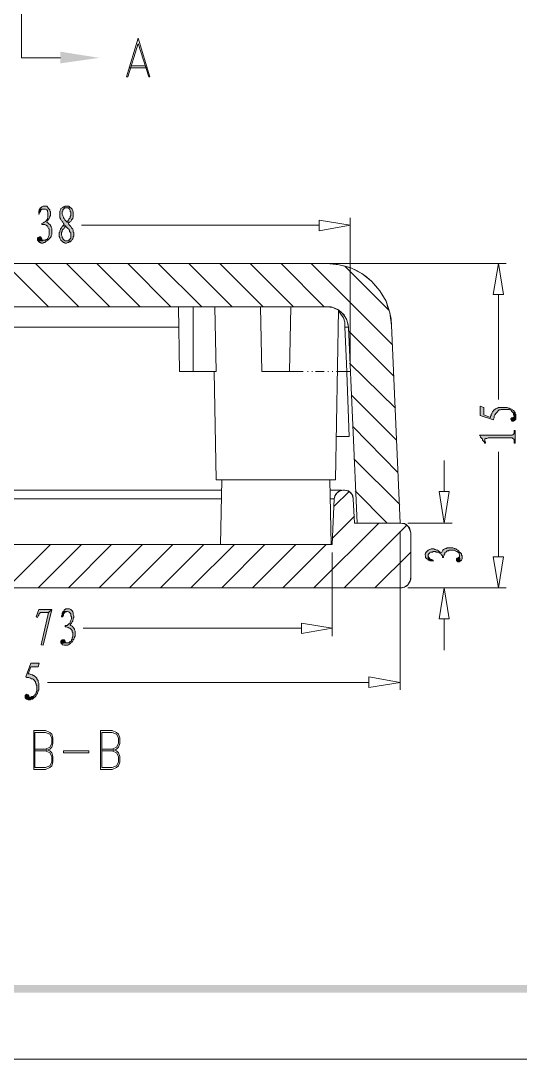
# Model space of a CAD drawing. Header units: millimetres. Extents: x 0 to 282, y 0 to 196.
# Drawn here: x 94.8 to 129, y 0 to 71.2 of the extents above; entities that cross this region are included whole.
import ezdxf

# ---------------------------------------------------------------- set-up
doc = ezdxf.new("R2010")
doc.units = ezdxf.units.MM

msp = doc.modelspace()

# ---------------------------------------------------------------- hatches: boundary and pattern name
h = msp.add_hatch(color=2)
h.dxf.hatch_style = 2
h.paths.add_polyline_path([(97.535894, 69.045561), (100.202894, 68.622228), (97.535894, 68.241227)])
h = msp.add_hatch(color=42)
h.dxf.hatch_style = 2
h.paths.add_polyline_path([(96.477561, 58.462227), (96.392894, 58.462227), (96.350561, 58.462227), (96.265894, 58.419894), (96.223561, 58.377561), (96.181227, 58.335227), (96.138894, 58.292894), (96.138894, 58.250561), (96.435227, 58.250561), (96.477561, 58.250561), (96.519894, 58.250561), (96.604561, 58.208228), (96.646894, 58.165894), (96.646894, 58.123561), (96.646894, 58.081227), (96.689227, 57.996561), (96.689227, 57.911894), (96.689227, 57.827227), (96.689227, 57.784894), (96.689227, 57.700227), (96.646894, 57.615561), (96.646894, 57.573228), (96.604561, 57.530894), (96.562227, 57.446227), (96.519894, 57.403894), (96.435227, 57.361561), (96.392894, 57.319227), (96.350561, 57.319227), (96.265894, 57.276894), (96.265894, 57.192227), (96.350561, 57.192227), (96.435227, 57.192227), (96.477561, 57.192227), (96.562227, 57.149894), (96.604561, 57.107561), (96.646894, 57.107561), (96.689227, 57.065228), (96.689227, 57.022894), (96.731561, 56.938227), (96.773894, 56.895894), (96.773894, 56.811228), (96.773894, 56.768894), (96.773894, 56.684227), (96.773894, 56.599561), (96.773894, 56.514894), (96.773894, 56.472561), (96.731561, 56.387894), (96.731561, 56.345561), (96.689227, 56.260894), (96.646894, 56.218561), (96.604561, 56.176227), (96.562227, 56.176227), (96.519894, 56.133894), (96.477561, 56.133894), (96.392894, 56.133894), (96.308227, 56.091561), (96.011894, 56.091561), (96.054227, 56.006894), (96.096561, 56.006894), (96.138894, 55.964561), (96.181227, 55.964561), (96.223561, 55.922228), (96.308227, 55.922228), (96.350561, 55.922228), (96.392894, 55.964561), (96.477561, 55.964561), (96.519894, 56.006894), (96.562227, 56.049227), (96.604561, 56.091561), (96.689227, 56.133894), (96.731561, 56.176227), (96.773894, 56.218561), (96.816227, 56.260894), (96.858561, 56.303227), (96.900894, 56.387894), (96.900894, 56.430228), (96.943227, 56.514894), (96.943227, 56.557227), (96.943227, 56.641894), (96.943227, 56.684227), (96.943227, 56.811228), (96.943227, 56.853561), (96.943227, 56.938227), (96.900894, 57.022894), (96.900894, 57.065228), (96.858561, 57.107561), (96.858561, 57.149894), (96.816227, 57.192227), (96.773894, 57.234561), (96.731561, 57.276894), (96.689227, 57.319227), (96.604561, 57.361561), (96.646894, 57.446227), (96.689227, 57.488561), (96.731561, 57.573228), (96.773894, 57.615561), (96.816227, 57.700227), (96.816227, 57.742561), (96.858561, 57.827227), (96.858561, 57.869561), (96.858561, 57.911894), (96.858561, 57.996561), (96.858561, 58.081227), (96.816227, 58.123561), (96.816227, 58.208228), (96.773894, 58.250561), (96.731561, 58.292894), (96.689227, 58.377561), (96.646894, 58.419894), (96.604561, 58.462227), (96.562227, 58.462227), (96.519894, 58.462227)])
h = msp.add_hatch(color=42)
h.dxf.hatch_style = 2
h.paths.add_polyline_path([(97.959227, 58.462227), (97.916894, 58.462227), (97.832228, 58.462227), (97.832228, 58.419894), (97.747561, 58.419894), (97.705227, 58.377561), (97.662894, 58.335227), (97.578227, 58.292894), (97.578227, 58.250561), (97.535894, 58.208228), (97.493561, 58.123561), (97.493561, 58.081227), (97.493561, 57.996561), (97.493561, 57.911894), (97.493561, 57.869561), (97.493561, 57.784894), (97.493561, 57.700227), (97.493561, 57.657894), (97.535894, 57.615561), (97.535894, 57.573228), (97.578227, 57.530894), (97.620561, 57.488561), (97.662894, 57.403894), (97.705227, 57.361561), (97.747561, 57.276894), (97.789894, 57.192227), (97.747561, 57.149894), (97.705227, 57.107561), (97.916894, 57.107561), (97.916894, 57.065228), (98.001561, 56.980561), (98.043894, 56.938227), (98.086227, 56.895894), (98.128561, 56.853561), (98.170894, 56.811228), (98.170894, 56.726561), (98.213227, 56.684227), (98.255561, 56.641894), (98.255561, 56.557227), (98.255561, 56.514894), (98.255561, 56.430228), (98.255561, 56.345561), (98.255561, 56.260894), (98.213227, 56.218561), (98.170894, 56.176227), (98.128561, 56.133894), (98.086227, 56.091561), (98.001561, 56.091561), (97.959227, 56.091561), (98.255561, 56.049227), (98.297894, 56.091561), (98.340227, 56.176227), (98.382561, 56.218561), (98.424894, 56.260894), (98.424894, 56.345561), (98.467227, 56.430228), (98.467227, 56.472561), (98.467227, 56.557227), (98.467227, 56.641894), (98.424894, 56.684227), (98.424894, 56.768894), (98.424894, 56.811228), (98.382561, 56.853561), (98.382561, 56.895894), (98.340227, 56.938227), (98.297894, 56.980561), (98.255561, 57.065228), (98.213227, 57.107561), (98.128561, 57.192227), (98.086227, 57.276894), (98.128561, 57.319227), (98.170894, 57.361561), (98.001561, 57.361561), (97.916894, 57.446227), (97.874561, 57.488561), (97.832228, 57.530894), (97.789894, 57.615561), (97.747561, 57.657894), (97.747561, 57.700227), (97.705227, 57.784894), (97.705227, 57.827227), (97.662894, 57.911894), (97.662894, 57.996561), (97.662894, 58.081227), (97.705227, 58.123561), (97.705227, 58.208228), (97.747561, 58.250561), (97.789894, 58.292894), (97.832228, 58.335227), (97.916894, 58.335227), (97.959227, 58.335227), (98.213227, 58.377561), (98.170894, 58.419894), (98.128561, 58.462227), (98.043894, 58.462227)])
h = msp.add_hatch(color=42)
h.dxf.hatch_style = 2
h.paths.add_polyline_path([(98.213227, 58.377561), (97.959227, 58.335227), (98.001561, 58.335227), (98.086227, 58.335227), (98.128561, 58.292894), (98.170894, 58.250561), (98.213227, 58.165894), (98.213227, 58.081227), (98.255561, 58.038894), (98.255561, 57.954228), (98.255561, 57.911894), (98.255561, 57.827227), (98.213227, 57.742561), (98.213227, 57.700227), (98.213227, 57.657894), (98.170894, 57.615561), (98.128561, 57.573228), (98.086227, 57.488561), (98.043894, 57.446227), (98.001561, 57.361561), (98.170894, 57.361561), (98.255561, 57.403894), (98.297894, 57.488561), (98.297894, 57.530894), (98.340227, 57.573228), (98.382561, 57.615561), (98.382561, 57.657894), (98.424894, 57.700227), (98.424894, 57.784894), (98.424894, 57.869561), (98.424894, 57.954228), (98.424894, 58.038894), (98.382561, 58.123561), (98.382561, 58.165894), (98.340227, 58.250561), (98.297894, 58.292894), (98.255561, 58.335227)])
h = msp.add_hatch(color=42)
h.dxf.hatch_style = 2
h.paths.add_polyline_path([(96.138894, 58.250561), (96.096561, 58.208228), (96.054227, 58.123561), (96.054227, 58.081227), (96.054227, 57.996561), (96.054227, 57.911894), (96.096561, 57.911894), (96.096561, 57.954228), (96.138894, 58.038894), (96.181227, 58.081227), (96.181227, 58.165894), (96.223561, 58.208228), (96.308227, 58.250561), (96.350561, 58.250561), (96.435227, 58.250561)])
h = msp.add_hatch(color=42)
h.dxf.hatch_style = 2
h.paths.add_polyline_path([(97.705227, 57.107561), (97.662894, 57.065228), (97.620561, 56.980561), (97.578227, 56.938227), (97.535894, 56.895894), (97.535894, 56.853561), (97.493561, 56.768894), (97.493561, 56.684227), (97.451227, 56.641894), (97.451227, 56.557227), (97.451227, 56.472561), (97.451227, 56.430228), (97.451227, 56.387894), (97.493561, 56.303227), (97.493561, 56.260894), (97.535894, 56.176227), (97.578227, 56.133894), (97.620561, 56.091561), (97.662894, 56.049227), (97.705227, 56.006894), (97.747561, 55.964561), (97.789894, 55.964561), (97.874561, 55.922228), (97.916894, 55.922228), (97.959227, 55.922228), (98.043894, 55.964561), (98.086227, 55.964561), (98.170894, 56.006894), (98.213227, 56.006894), (98.255561, 56.049227), (97.959227, 56.091561), (97.916894, 56.091561), (97.874561, 56.091561), (97.789894, 56.133894), (97.747561, 56.176227), (97.705227, 56.218561), (97.705227, 56.260894), (97.662894, 56.303227), (97.662894, 56.387894), (97.620561, 56.472561), (97.620561, 56.514894), (97.620561, 56.557227), (97.620561, 56.641894), (97.662894, 56.726561), (97.662894, 56.768894), (97.662894, 56.811228), (97.705227, 56.853561), (97.747561, 56.895894), (97.789894, 56.938227), (97.832228, 57.022894), (97.916894, 57.107561)])
h = msp.add_hatch(color=42)
h.dxf.hatch_style = 2
h.paths.add_polyline_path([(96.096561, 56.345561), (96.054227, 56.303227), (96.011894, 56.303227), (95.969561, 56.260894), (95.969561, 56.176227), (95.969561, 56.133894), (96.011894, 56.091561), (96.308227, 56.091561), (96.308227, 56.133894), (96.265894, 56.218561), (96.223561, 56.260894), (96.223561, 56.303227), (96.181227, 56.345561)])
h = msp.add_hatch(color=42)
h.dxf.hatch_style = 2
h.paths.add_polyline_path([(126.280228, 44.746227), (126.280228, 44.111228), (127.211561, 43.814894), (127.211561, 43.857227), (127.253894, 43.941894), (127.253894, 44.026561), (127.253894, 44.068894), (127.296227, 44.153561), (127.338561, 44.195894), (127.338561, 44.238227), (127.380894, 44.280561), (127.423228, 44.322894), (127.465561, 44.365228), (127.507894, 44.407561), (127.550227, 44.449894), (127.592561, 44.492227), (127.677227, 44.492227), (127.719561, 44.534561), (127.804228, 44.534561), (127.888894, 44.534561), (127.973561, 44.534561), (128.015894, 44.534561), (128.100561, 44.534561), (128.185227, 44.534561), (128.269894, 44.534561), (128.312227, 44.492227), (128.354561, 44.492227), (128.439227, 44.449894), (128.439227, 44.407561), (128.481561, 44.365228), (128.523894, 44.322894), (128.566228, 44.280561), (128.566228, 44.238227), (128.566228, 44.153561), (128.608561, 44.111228), (128.608561, 44.026561), (128.608561, 44.407561), (128.566228, 44.449894), (128.481561, 44.492227), (128.481561, 44.534561), (128.396894, 44.576894), (128.354561, 44.576894), (128.269894, 44.619227), (128.227561, 44.619227), (128.142894, 44.661561), (128.058227, 44.661561), (128.015894, 44.661561), (127.931227, 44.661561), (127.846561, 44.661561), (127.761894, 44.661561), (127.677227, 44.661561), (127.592561, 44.661561), (127.550227, 44.661561), (127.465561, 44.619227), (127.423228, 44.619227), (127.338561, 44.576894), (127.296227, 44.534561), (127.253894, 44.492227), (127.211561, 44.449894), (127.169227, 44.407561), (127.126894, 44.365228), (127.084561, 44.280561), (127.084561, 44.238227), (127.042227, 44.195894), (127.042227, 44.111228), (126.999894, 44.068894), (126.999894, 43.984228), (126.534227, 44.153561), (126.534227, 44.661561)])
h = msp.add_hatch(color=42)
h.dxf.hatch_style = 2
h.paths.add_polyline_path([(128.396894, 43.857227), (128.439227, 43.814894), (128.439227, 43.772561), (128.481561, 43.730227), (128.566228, 43.730227), (128.650894, 43.772561), (128.693227, 43.814894), (128.735561, 43.857227), (128.735561, 43.899561), (128.735561, 43.941894), (128.735561, 44.026561), (128.735561, 44.111228), (128.735561, 44.153561), (128.735561, 44.195894), (128.693227, 44.238227), (128.693227, 44.322894), (128.650894, 44.365228), (128.608561, 44.407561), (128.608561, 44.026561), (128.523894, 43.984228), (128.439227, 43.941894), (128.439227, 43.899561), (128.396894, 43.899561)])
h = msp.add_hatch(color=42)
h.dxf.hatch_style = 2
h.paths.add_polyline_path([(126.237894, 42.756561), (126.280228, 42.714227), (126.322561, 42.629561), (126.364894, 42.587227), (126.407228, 42.544894), (126.449561, 42.502561), (126.449561, 42.417894), (126.491894, 42.375561), (126.534227, 42.333228), (126.576561, 42.248561), (126.576561, 42.206227), (126.618894, 42.460227), (126.618894, 42.502561), (126.661228, 42.544894), (126.745894, 42.544894), (126.830561, 42.587227), (128.481561, 42.587227), (128.523894, 42.544894), (128.566228, 42.502561), (128.608561, 42.460227), (128.608561, 42.375561), (128.608561, 42.333228), (128.608561, 42.206227), (128.693227, 42.206227), (128.693227, 43.095227), (128.608561, 43.095227), (128.608561, 43.010561), (128.608561, 42.925894), (128.608561, 42.883561), (128.566228, 42.841228), (128.523894, 42.798894), (128.481561, 42.756561), (128.439227, 42.756561)])
h = msp.add_hatch(color=42)
h.dxf.hatch_style = 2
h.paths.add_polyline_path([(126.576561, 42.206227), (126.661228, 42.206227), (126.661228, 42.290894), (126.618894, 42.333228), (126.618894, 42.417894), (126.618894, 42.460227)])
h = msp.add_hatch(color=42)
h.dxf.hatch_style = 2
h.paths.add_polyline_path([(122.512561, 34.543894), (122.554894, 34.501561), (122.554894, 34.416894), (122.554894, 34.374561), (122.597228, 34.332227), (122.639561, 34.289894), (122.724227, 34.247561), (122.724227, 34.205227), (122.724227, 34.501561), (122.724227, 34.586228), (122.766561, 34.628561), (122.808894, 34.670894), (122.851227, 34.713228), (122.893561, 34.755561), (122.935894, 34.755561), (123.020561, 34.755561), (123.062894, 34.797894), (123.147561, 34.797894), (123.232227, 34.797894), (123.274561, 34.755561), (123.359227, 34.755561), (123.443894, 34.755561), (123.486227, 34.713228), (123.528561, 34.670894), (123.570894, 34.670894), (123.613227, 34.586228), (123.655561, 34.543894), (123.697894, 34.501561), (123.697894, 34.416894), (123.697894, 34.374561), (123.782561, 34.374561), (123.782561, 34.459227), (123.824894, 34.543894), (123.824894, 34.586228), (123.867227, 34.628561), (123.867227, 34.713228), (123.909561, 34.755561), (123.951894, 34.755561), (123.994227, 34.797894), (124.036561, 34.840228), (124.121227, 34.840228), (124.163561, 34.882561), (124.248227, 34.882561), (124.332894, 34.882561), (124.375227, 34.882561), (124.459894, 34.882561), (124.544561, 34.882561), (124.586894, 34.840228), (124.671561, 34.797894), (124.713894, 34.797894), (124.756227, 34.755561), (124.798561, 34.713228), (124.840894, 34.670894), (124.840894, 34.628561), (124.883227, 34.543894), (124.883227, 34.501561), (124.883227, 34.416894), (124.925561, 34.120561), (124.967894, 34.162894), (125.010227, 34.205227), (125.052561, 34.289894), (125.052561, 34.332227), (125.052561, 34.416894), (125.052561, 34.459227), (125.052561, 34.501561), (125.010227, 34.543894), (125.010227, 34.628561), (124.967894, 34.670894), (124.925561, 34.713228), (124.883227, 34.755561), (124.798561, 34.840228), (124.756227, 34.882561), (124.671561, 34.924894), (124.629227, 34.967227), (124.544561, 35.009561), (124.502227, 35.009561), (124.417561, 35.051894), (124.375227, 35.051894), (124.290561, 35.051894), (124.205894, 35.051894), (124.121227, 35.051894), (124.036561, 35.051894), (123.994227, 35.009561), (123.909561, 35.009561), (123.867227, 34.967227), (123.782561, 34.924894), (123.740228, 34.882561), (123.697894, 34.840228), (123.655561, 34.755561), (123.613227, 34.713228), (123.570894, 34.755561), (123.486227, 34.797894), (123.443894, 34.840228), (123.359227, 34.882561), (123.316894, 34.882561), (123.232227, 34.924894), (123.189894, 34.924894), (123.105227, 34.967227), (123.062894, 34.967227), (123.020561, 34.967227), (122.935894, 34.967227), (122.851227, 34.924894), (122.808894, 34.924894), (122.724227, 34.882561), (122.681894, 34.840228), (122.639561, 34.797894), (122.597228, 34.755561), (122.554894, 34.670894), (122.512561, 34.628561)])
h = msp.add_hatch(color=42)
h.dxf.hatch_style = 2
h.paths.add_polyline_path([(122.724227, 34.205227), (122.808894, 34.205227), (122.851227, 34.162894), (122.935894, 34.162894), (122.978227, 34.162894), (123.062894, 34.120561), (123.062894, 34.205227), (122.978227, 34.247561), (122.893561, 34.247561), (122.851227, 34.289894), (122.808894, 34.332227), (122.766561, 34.374561), (122.724227, 34.459227), (122.724227, 34.501561)])
h = msp.add_hatch(color=42)
h.dxf.hatch_style = 2
h.paths.add_polyline_path([(124.671561, 34.205227), (124.671561, 34.162894), (124.713894, 34.120561), (124.756227, 34.078227), (124.840894, 34.078227), (124.925561, 34.120561), (124.883227, 34.416894), (124.798561, 34.374561), (124.713894, 34.332227), (124.671561, 34.289894)])
h = msp.add_hatch(color=42)
h.dxf.hatch_style = 2
h.paths.add_polyline_path([(96.943227, 30.818561), (96.054227, 30.818561), (95.884894, 30.310561), (95.969561, 30.268227), (96.011894, 30.395228), (96.054227, 30.437561), (96.054227, 30.522228), (96.096561, 30.522228), (96.138894, 30.564561), (96.181227, 30.606894), (96.265894, 30.606894), (96.731561, 30.606894)])
h = msp.add_hatch(color=42)
h.dxf.hatch_style = 2
h.paths.add_polyline_path([(96.943227, 30.818561), (96.731561, 30.606894), (96.223561, 28.405561), (96.350561, 28.363228)])
h = msp.add_hatch(color=42)
h.dxf.hatch_style = 2
h.paths.add_polyline_path([(98.043894, 30.860894), (98.001561, 30.860894), (97.916894, 30.860894), (97.874561, 30.818561), (97.832228, 30.818561), (97.789894, 30.776227), (97.747561, 30.691561), (97.705227, 30.691561), (98.001561, 30.691561), (98.086227, 30.649227), (98.128561, 30.649227), (98.170894, 30.606894), (98.213227, 30.564561), (98.255561, 30.522228), (98.255561, 30.479894), (98.255561, 30.395228), (98.297894, 30.310561), (98.297894, 30.225894), (98.297894, 30.183561), (98.255561, 30.098894), (98.255561, 30.056561), (98.213227, 29.971894), (98.213227, 29.929561), (98.170894, 29.844894), (98.128561, 29.844894), (98.086227, 29.802561), (98.043894, 29.760227), (98.001561, 29.717894), (97.916894, 29.717894), (97.874561, 29.717894), (97.874561, 29.633227), (97.959227, 29.633227), (98.043894, 29.590894), (98.086227, 29.590894), (98.128561, 29.548561), (98.213227, 29.548561), (98.255561, 29.506227), (98.255561, 29.463894), (98.297894, 29.421561), (98.340227, 29.379228), (98.340227, 29.294561), (98.382561, 29.252228), (98.382561, 29.167561), (98.382561, 29.082894), (98.382561, 28.998227), (98.382561, 28.955894), (98.340227, 28.871227), (98.340227, 28.786561), (98.297894, 28.744227), (98.297894, 28.659561), (98.255561, 28.659561), (98.213227, 28.617227), (98.170894, 28.574894), (98.128561, 28.532561), (98.043894, 28.532561), (98.001561, 28.532561), (97.916894, 28.532561), (97.620561, 28.490228), (97.662894, 28.447894), (97.662894, 28.405561), (97.705227, 28.405561), (97.789894, 28.363228), (97.832228, 28.363228), (97.916894, 28.363228), (97.959227, 28.363228), (98.001561, 28.363228), (98.043894, 28.363228), (98.086227, 28.405561), (98.170894, 28.447894), (98.213227, 28.490228), (98.255561, 28.532561), (98.340227, 28.574894), (98.340227, 28.617227), (98.382561, 28.659561), (98.424894, 28.744227), (98.467227, 28.786561), (98.509561, 28.871227), (98.509561, 28.913561), (98.551894, 28.998227), (98.551894, 29.040561), (98.551894, 29.125227), (98.551894, 29.209894), (98.551894, 29.294561), (98.551894, 29.336894), (98.509561, 29.421561), (98.509561, 29.463894), (98.467227, 29.548561), (98.424894, 29.590894), (98.382561, 29.633227), (98.340227, 29.675561), (98.255561, 29.717894), (98.213227, 29.760227), (98.255561, 29.844894), (98.297894, 29.887227), (98.340227, 29.971894), (98.382561, 30.014228), (98.382561, 30.098894), (98.424894, 30.141227), (98.424894, 30.225894), (98.467227, 30.268227), (98.467227, 30.352894), (98.467227, 30.395228), (98.424894, 30.479894), (98.424894, 30.564561), (98.424894, 30.606894), (98.382561, 30.649227), (98.340227, 30.733894), (98.297894, 30.776227), (98.255561, 30.818561), (98.170894, 30.860894), (98.128561, 30.860894)])
h = msp.add_hatch(color=42)
h.dxf.hatch_style = 2
h.paths.add_polyline_path([(97.705227, 30.691561), (97.705227, 30.606894), (97.662894, 30.564561), (97.662894, 30.479894), (97.620561, 30.395228), (97.620561, 30.310561), (97.705227, 30.310561), (97.705227, 30.352894), (97.747561, 30.437561), (97.747561, 30.522228), (97.789894, 30.564561), (97.832228, 30.606894), (97.874561, 30.649227), (97.959227, 30.649227), (98.001561, 30.691561)])
h = msp.add_hatch(color=42)
h.dxf.hatch_style = 2
h.paths.add_polyline_path([(97.705227, 28.744227), (97.662894, 28.744227), (97.620561, 28.701894), (97.578227, 28.659561), (97.578227, 28.574894), (97.578227, 28.532561), (97.620561, 28.490228), (97.916894, 28.532561), (97.874561, 28.617227), (97.832228, 28.701894), (97.789894, 28.744227), (97.747561, 28.744227)])
h = msp.add_hatch(color=42)
h.dxf.hatch_style = 2
h.paths.add_polyline_path([(96.096561, 27.135561), (95.503894, 27.135561), (95.165228, 26.204228), (95.249894, 26.161894), (95.334561, 26.161894), (95.376894, 26.161894), (95.461561, 26.119561), (95.503894, 26.119561), (95.546227, 26.077227), (95.630894, 26.077227), (95.673227, 26.034894), (95.715561, 25.992561), (95.757894, 25.950228), (95.800227, 25.907894), (95.842561, 25.865561), (95.842561, 25.780894), (95.884894, 25.738561), (95.884894, 25.653894), (95.927227, 25.611561), (95.927227, 25.526894), (95.927227, 25.442227), (95.927227, 25.399894), (95.927227, 25.315228), (95.927227, 25.230561), (95.884894, 25.145894), (95.884894, 25.103561), (95.842561, 25.018894), (95.800227, 24.976561), (95.757894, 24.934227), (95.715561, 24.891894), (95.673227, 24.849667), (95.588561, 24.849667), (95.546227, 24.807333), (95.461561, 24.807333), (95.376894, 24.807333), (95.800227, 24.807333), (95.842561, 24.849667), (95.884894, 24.934227), (95.927227, 25.018894), (95.969561, 25.061228), (95.969561, 25.103561), (96.011894, 25.188228), (96.011894, 25.272894), (96.054227, 25.315228), (96.054227, 25.399894), (96.054227, 25.484561), (96.054227, 25.569227), (96.054227, 25.653894), (96.054227, 25.738561), (96.054227, 25.780894), (96.011894, 25.865561), (96.011894, 25.950228), (95.969561, 25.992561), (95.927227, 26.077227), (95.927227, 26.119561), (95.884894, 26.161894), (95.842561, 26.204228), (95.757894, 26.246561), (95.715561, 26.288894), (95.673227, 26.288894), (95.630894, 26.331227), (95.546227, 26.373561), (95.503894, 26.373561), (95.419227, 26.415894), (95.334561, 26.415894), (95.503894, 26.881561), (96.011894, 26.881561)])
h = msp.add_hatch(color=42)
h.dxf.hatch_style = 2
h.paths.add_polyline_path([(95.207561, 25.018894), (95.165228, 24.976561), (95.122894, 24.934227), (95.122894, 24.849667), (95.122894, 24.807333), (95.122894, 24.765), (95.165228, 24.722667), (95.207561, 24.680333), (95.249894, 24.680333), (95.334561, 24.638), (95.376894, 24.638), (95.461561, 24.638), (95.503894, 24.680333), (95.588561, 24.680333), (95.630894, 24.680333), (95.673227, 24.722667), (95.715561, 24.765), (95.800227, 24.807333), (95.376894, 24.807333), (95.376894, 24.891894), (95.334561, 24.976561), (95.292227, 24.976561)])
h = msp.add_hatch(color=0)
h.dxf.hatch_style = 2
h.paths.add_polyline_path([(277.071561, 4.572), (276.563561, 5.08), (4.826, 4.572)])
h = msp.add_hatch(color=0)
h.dxf.hatch_style = 2
h.paths.add_polyline_path([(276.563561, 5.08), (4.826, 4.572), (4.826, 5.08)])

# ---------------------------------------------------------------- linework, layer by layer
at = {"color": 0, "lineweight": 0}
msp.add_lwpolyline([(0, 0), (281.643667, 0), (281.643667, 195.707), (0, 195.707)], close=True, dxfattribs=at)
at = {"color": 2, "lineweight": 0}
for points in [[(94.868894, 72.347561), (94.868894, 68.622228)], [(94.868894, 68.622228), (97.535894, 68.622228)], [(113.241561, 47.116894), (114.172894, 47.116894)], [(114.469227, 47.116894), (114.511561, 47.116894)], [(114.765561, 47.116894), (114.807894, 47.116894)], [(115.019561, 47.116894), (115.612227, 47.116894)], [(115.866227, 47.116894), (115.908561, 47.116894)], [(116.162561, 47.116894), (116.204894, 47.116894)], [(116.458894, 47.116894), (117.390227, 47.116894)]]:
    msp.add_lwpolyline(points, dxfattribs=at)
at = {"color": 6, "lineweight": 0}
for points in [[(102.869894, 69.976894), (102.065561, 67.309894)], [(102.869894, 69.595894), (103.589561, 67.309894), (103.674228, 67.309894), (102.869894, 69.976894)], [(102.869894, 69.595894), (102.150227, 67.309894), (102.065561, 67.309894)], [(102.277227, 67.944894), (103.462561, 67.944894)], [(102.361894, 68.071894), (103.377894, 68.071894)], [(95.715561, 22.521333), (95.715561, 19.854333)], [(95.715561, 22.521333), (96.519894, 22.521333), (96.816227, 22.394333), (96.943227, 22.267333), (97.027894, 22.013333), (97.027894, 21.632333), (96.943227, 21.378333), (96.816227, 21.251333), (96.519894, 21.124333)], [(95.800227, 22.394333), (95.800227, 19.981333)], [(95.800227, 22.394333), (96.519894, 22.394333), (96.816227, 22.267333), (96.943227, 22.013333), (96.943227, 21.632333), (96.816227, 21.378333), (96.519894, 21.251333), (95.800227, 21.251333)], [(100.287561, 22.521333), (100.287561, 19.854333)], [(100.287561, 22.521333), (101.091894, 22.521333), (101.388227, 22.394333), (101.515227, 22.267333), (101.599894, 22.013333), (101.599894, 21.632333), (101.515227, 21.378333), (101.388227, 21.251333), (101.091894, 21.124333)], [(100.372227, 22.394333), (100.372227, 19.981333)], [(100.372227, 22.394333), (101.091894, 22.394333), (101.388227, 22.267333), (101.515227, 22.013333), (101.515227, 21.632333), (101.388227, 21.378333), (101.091894, 21.251333), (100.372227, 21.251333)], [(96.519894, 21.251333), (96.816227, 21.124333), (96.943227, 20.997333), (97.027894, 20.743333), (97.027894, 20.362333), (96.943227, 20.108333), (96.816227, 19.981333), (96.519894, 19.854333), (95.715561, 19.854333)], [(95.800227, 21.124333), (96.519894, 21.124333), (96.816227, 20.997333), (96.943227, 20.743333), (96.943227, 20.362333), (96.816227, 20.108333), (96.519894, 19.981333), (95.800227, 19.981333)], [(97.747561, 21.124333), (99.483227, 21.124333), (99.483227, 20.997333)], [(97.747561, 21.124333), (97.747561, 20.997333), (99.483227, 20.997333)], [(101.091894, 21.251333), (101.388227, 21.124333), (101.515227, 20.997333), (101.599894, 20.743333), (101.599894, 20.362333), (101.515227, 20.108333), (101.388227, 19.981333), (101.091894, 19.854333), (100.287561, 19.854333)], [(100.372227, 21.124333), (101.091894, 21.124333), (101.388227, 20.997333), (101.515227, 20.743333), (101.515227, 20.362333), (101.388227, 20.108333), (101.091894, 19.981333), (100.372227, 19.981333)]]:
    msp.add_lwpolyline(points, dxfattribs=at)
at = {"color": 42, "lineweight": 0}
for points in [[(96.477561, 58.462227), (96.392894, 58.462227), (96.350561, 58.462227), (96.265894, 58.419894), (96.223561, 58.377561), (96.181227, 58.335227), (96.138894, 58.292894), (96.138894, 58.250561), (96.435227, 58.250561), (96.477561, 58.250561), (96.519894, 58.250561), (96.604561, 58.208228), (96.646894, 58.165894), (96.646894, 58.123561), (96.646894, 58.081227), (96.689227, 57.996561), (96.689227, 57.911894), (96.689227, 57.827227), (96.689227, 57.784894), (96.689227, 57.700227), (96.646894, 57.615561), (96.646894, 57.573228), (96.604561, 57.530894), (96.562227, 57.446227), (96.519894, 57.403894), (96.435227, 57.361561), (96.392894, 57.319227), (96.350561, 57.319227), (96.265894, 57.276894), (96.265894, 57.192227), (96.350561, 57.192227), (96.435227, 57.192227), (96.477561, 57.192227), (96.562227, 57.149894), (96.604561, 57.107561), (96.646894, 57.107561), (96.689227, 57.065228), (96.689227, 57.022894), (96.731561, 56.938227), (96.773894, 56.895894), (96.773894, 56.811228), (96.773894, 56.768894), (96.773894, 56.684227), (96.773894, 56.599561), (96.773894, 56.514894), (96.773894, 56.472561), (96.731561, 56.387894), (96.731561, 56.345561), (96.689227, 56.260894), (96.646894, 56.218561), (96.604561, 56.176227), (96.562227, 56.176227), (96.519894, 56.133894), (96.477561, 56.133894), (96.392894, 56.133894), (96.308227, 56.091561), (96.011894, 56.091561), (96.054227, 56.006894), (96.096561, 56.006894), (96.138894, 55.964561), (96.181227, 55.964561), (96.223561, 55.922228), (96.308227, 55.922228), (96.350561, 55.922228), (96.392894, 55.964561), (96.477561, 55.964561), (96.519894, 56.006894), (96.562227, 56.049227), (96.604561, 56.091561), (96.689227, 56.133894), (96.731561, 56.176227), (96.773894, 56.218561), (96.816227, 56.260894), (96.858561, 56.303227), (96.900894, 56.387894), (96.900894, 56.430228), (96.943227, 56.514894), (96.943227, 56.557227), (96.943227, 56.641894), (96.943227, 56.684227), (96.943227, 56.811228), (96.943227, 56.853561), (96.943227, 56.938227), (96.900894, 57.022894), (96.900894, 57.065228), (96.858561, 57.107561), (96.858561, 57.149894), (96.816227, 57.192227), (96.773894, 57.234561), (96.731561, 57.276894), (96.689227, 57.319227), (96.604561, 57.361561), (96.646894, 57.446227), (96.689227, 57.488561), (96.731561, 57.573228), (96.773894, 57.615561), (96.816227, 57.700227), (96.816227, 57.742561), (96.858561, 57.827227), (96.858561, 57.869561), (96.858561, 57.911894), (96.858561, 57.996561), (96.858561, 58.081227), (96.816227, 58.123561), (96.816227, 58.208228), (96.773894, 58.250561), (96.731561, 58.292894), (96.689227, 58.377561), (96.646894, 58.419894), (96.604561, 58.462227), (96.562227, 58.462227), (96.519894, 58.462227)], [(97.959227, 58.462227), (97.916894, 58.462227), (97.832228, 58.462227), (97.832228, 58.419894), (97.747561, 58.419894), (97.705227, 58.377561), (97.662894, 58.335227), (97.578227, 58.292894), (97.578227, 58.250561), (97.535894, 58.208228), (97.493561, 58.123561), (97.493561, 58.081227), (97.493561, 57.996561), (97.493561, 57.911894), (97.493561, 57.869561), (97.493561, 57.784894), (97.493561, 57.700227), (97.493561, 57.657894), (97.535894, 57.615561), (97.535894, 57.573228), (97.578227, 57.530894), (97.620561, 57.488561), (97.662894, 57.403894), (97.705227, 57.361561), (97.747561, 57.276894), (97.789894, 57.192227), (97.747561, 57.149894), (97.705227, 57.107561), (97.916894, 57.107561), (97.916894, 57.065228), (98.001561, 56.980561), (98.043894, 56.938227), (98.086227, 56.895894), (98.128561, 56.853561), (98.170894, 56.811228), (98.170894, 56.726561), (98.213227, 56.684227), (98.255561, 56.641894), (98.255561, 56.557227), (98.255561, 56.514894), (98.255561, 56.430228), (98.255561, 56.345561), (98.255561, 56.260894), (98.213227, 56.218561), (98.170894, 56.176227), (98.128561, 56.133894), (98.086227, 56.091561), (98.001561, 56.091561), (97.959227, 56.091561), (98.255561, 56.049227), (98.297894, 56.091561), (98.340227, 56.176227), (98.382561, 56.218561), (98.424894, 56.260894), (98.424894, 56.345561), (98.467227, 56.430228), (98.467227, 56.472561), (98.467227, 56.557227), (98.467227, 56.641894), (98.424894, 56.684227), (98.424894, 56.768894), (98.424894, 56.811228), (98.382561, 56.853561), (98.382561, 56.895894), (98.340227, 56.938227), (98.297894, 56.980561), (98.255561, 57.065228), (98.213227, 57.107561), (98.128561, 57.192227), (98.086227, 57.276894), (98.128561, 57.319227), (98.170894, 57.361561), (98.001561, 57.361561), (97.916894, 57.446227), (97.874561, 57.488561), (97.832228, 57.530894), (97.789894, 57.615561), (97.747561, 57.657894), (97.747561, 57.700227), (97.705227, 57.784894), (97.705227, 57.827227), (97.662894, 57.911894), (97.662894, 57.996561), (97.662894, 58.081227), (97.705227, 58.123561), (97.705227, 58.208228), (97.747561, 58.250561), (97.789894, 58.292894), (97.832228, 58.335227), (97.916894, 58.335227), (97.959227, 58.335227), (98.213227, 58.377561), (98.170894, 58.419894), (98.128561, 58.462227), (98.043894, 58.462227)], [(98.213227, 58.377561), (97.959227, 58.335227), (98.001561, 58.335227), (98.086227, 58.335227), (98.128561, 58.292894), (98.170894, 58.250561), (98.213227, 58.165894), (98.213227, 58.081227), (98.255561, 58.038894), (98.255561, 57.954228), (98.255561, 57.911894), (98.255561, 57.827227), (98.213227, 57.742561), (98.213227, 57.700227), (98.213227, 57.657894), (98.170894, 57.615561), (98.128561, 57.573228), (98.086227, 57.488561), (98.043894, 57.446227), (98.001561, 57.361561), (98.170894, 57.361561), (98.255561, 57.403894), (98.297894, 57.488561), (98.297894, 57.530894), (98.340227, 57.573228), (98.382561, 57.615561), (98.382561, 57.657894), (98.424894, 57.700227), (98.424894, 57.784894), (98.424894, 57.869561), (98.424894, 57.954228), (98.424894, 58.038894), (98.382561, 58.123561), (98.382561, 58.165894), (98.340227, 58.250561), (98.297894, 58.292894), (98.255561, 58.335227)], [(96.138894, 58.250561), (96.096561, 58.208228), (96.054227, 58.123561), (96.054227, 58.081227), (96.054227, 57.996561), (96.054227, 57.911894), (96.096561, 57.911894), (96.096561, 57.954228), (96.138894, 58.038894), (96.181227, 58.081227), (96.181227, 58.165894), (96.223561, 58.208228), (96.308227, 58.250561), (96.350561, 58.250561), (96.435227, 58.250561)], [(97.705227, 57.107561), (97.662894, 57.065228), (97.620561, 56.980561), (97.578227, 56.938227), (97.535894, 56.895894), (97.535894, 56.853561), (97.493561, 56.768894), (97.493561, 56.684227), (97.451227, 56.641894), (97.451227, 56.557227), (97.451227, 56.472561), (97.451227, 56.430228), (97.451227, 56.387894), (97.493561, 56.303227), (97.493561, 56.260894), (97.535894, 56.176227), (97.578227, 56.133894), (97.620561, 56.091561), (97.662894, 56.049227), (97.705227, 56.006894), (97.747561, 55.964561), (97.789894, 55.964561), (97.874561, 55.922228), (97.916894, 55.922228), (97.959227, 55.922228), (98.043894, 55.964561), (98.086227, 55.964561), (98.170894, 56.006894), (98.213227, 56.006894), (98.255561, 56.049227), (97.959227, 56.091561), (97.916894, 56.091561), (97.874561, 56.091561), (97.789894, 56.133894), (97.747561, 56.176227), (97.705227, 56.218561), (97.705227, 56.260894), (97.662894, 56.303227), (97.662894, 56.387894), (97.620561, 56.472561), (97.620561, 56.514894), (97.620561, 56.557227), (97.620561, 56.641894), (97.662894, 56.726561), (97.662894, 56.768894), (97.662894, 56.811228), (97.705227, 56.853561), (97.747561, 56.895894), (97.789894, 56.938227), (97.832228, 57.022894), (97.916894, 57.107561)], [(96.096561, 56.345561), (96.054227, 56.303227), (96.011894, 56.303227), (95.969561, 56.260894), (95.969561, 56.176227), (95.969561, 56.133894), (96.011894, 56.091561), (96.308227, 56.091561), (96.308227, 56.133894), (96.265894, 56.218561), (96.223561, 56.260894), (96.223561, 56.303227), (96.181227, 56.345561)], [(126.280228, 44.746227), (126.280228, 44.111228), (127.211561, 43.814894), (127.211561, 43.857227), (127.253894, 43.941894), (127.253894, 44.026561), (127.253894, 44.068894), (127.296227, 44.153561), (127.338561, 44.195894), (127.338561, 44.238227), (127.380894, 44.280561), (127.423228, 44.322894), (127.465561, 44.365228), (127.507894, 44.407561), (127.550227, 44.449894), (127.592561, 44.492227), (127.677227, 44.492227), (127.719561, 44.534561), (127.804228, 44.534561), (127.888894, 44.534561), (127.973561, 44.534561), (128.015894, 44.534561), (128.100561, 44.534561), (128.185227, 44.534561), (128.269894, 44.534561), (128.312227, 44.492227), (128.354561, 44.492227), (128.439227, 44.449894), (128.439227, 44.407561), (128.481561, 44.365228), (128.523894, 44.322894), (128.566228, 44.280561), (128.566228, 44.238227), (128.566228, 44.153561), (128.608561, 44.111228), (128.608561, 44.026561), (128.608561, 44.407561), (128.566228, 44.449894), (128.481561, 44.492227), (128.481561, 44.534561), (128.396894, 44.576894), (128.354561, 44.576894), (128.269894, 44.619227), (128.227561, 44.619227), (128.142894, 44.661561), (128.058227, 44.661561), (128.015894, 44.661561), (127.931227, 44.661561), (127.846561, 44.661561), (127.761894, 44.661561), (127.677227, 44.661561), (127.592561, 44.661561), (127.550227, 44.661561), (127.465561, 44.619227), (127.423228, 44.619227), (127.338561, 44.576894), (127.296227, 44.534561), (127.253894, 44.492227), (127.211561, 44.449894), (127.169227, 44.407561), (127.126894, 44.365228), (127.084561, 44.280561), (127.084561, 44.238227), (127.042227, 44.195894), (127.042227, 44.111228), (126.999894, 44.068894), (126.999894, 43.984228), (126.534227, 44.153561), (126.534227, 44.661561)], [(128.396894, 43.857227), (128.439227, 43.814894), (128.439227, 43.772561), (128.481561, 43.730227), (128.566228, 43.730227), (128.650894, 43.772561), (128.693227, 43.814894), (128.735561, 43.857227), (128.735561, 43.899561), (128.735561, 43.941894), (128.735561, 44.026561), (128.735561, 44.111228), (128.735561, 44.153561), (128.735561, 44.195894), (128.693227, 44.238227), (128.693227, 44.322894), (128.650894, 44.365228), (128.608561, 44.407561), (128.608561, 44.026561), (128.523894, 43.984228), (128.439227, 43.941894), (128.439227, 43.899561), (128.396894, 43.899561)], [(126.237894, 42.756561), (126.280228, 42.714227), (126.322561, 42.629561), (126.364894, 42.587227), (126.407228, 42.544894), (126.449561, 42.502561), (126.449561, 42.417894), (126.491894, 42.375561), (126.534227, 42.333228), (126.576561, 42.248561), (126.576561, 42.206227), (126.618894, 42.460227), (126.618894, 42.502561), (126.661228, 42.544894), (126.745894, 42.544894), (126.830561, 42.587227), (128.481561, 42.587227), (128.523894, 42.544894), (128.566228, 42.502561), (128.608561, 42.460227), (128.608561, 42.375561), (128.608561, 42.333228), (128.608561, 42.206227), (128.693227, 42.206227), (128.693227, 43.095227), (128.608561, 43.095227), (128.608561, 43.010561), (128.608561, 42.925894), (128.608561, 42.883561), (128.566228, 42.841228), (128.523894, 42.798894), (128.481561, 42.756561), (128.439227, 42.756561)], [(126.576561, 42.206227), (126.661228, 42.206227), (126.661228, 42.290894), (126.618894, 42.333228), (126.618894, 42.417894), (126.618894, 42.460227)], [(122.512561, 34.543894), (122.554894, 34.501561), (122.554894, 34.416894), (122.554894, 34.374561), (122.597228, 34.332227), (122.639561, 34.289894), (122.724227, 34.247561), (122.724227, 34.205227), (122.724227, 34.501561), (122.724227, 34.586228), (122.766561, 34.628561), (122.808894, 34.670894), (122.851227, 34.713228), (122.893561, 34.755561), (122.935894, 34.755561), (123.020561, 34.755561), (123.062894, 34.797894), (123.147561, 34.797894), (123.232227, 34.797894), (123.274561, 34.755561), (123.359227, 34.755561), (123.443894, 34.755561), (123.486227, 34.713228), (123.528561, 34.670894), (123.570894, 34.670894), (123.613227, 34.586228), (123.655561, 34.543894), (123.697894, 34.501561), (123.697894, 34.416894), (123.697894, 34.374561), (123.782561, 34.374561), (123.782561, 34.459227), (123.824894, 34.543894), (123.824894, 34.586228), (123.867227, 34.628561), (123.867227, 34.713228), (123.909561, 34.755561), (123.951894, 34.755561), (123.994227, 34.797894), (124.036561, 34.840228), (124.121227, 34.840228), (124.163561, 34.882561), (124.248227, 34.882561), (124.332894, 34.882561), (124.375227, 34.882561), (124.459894, 34.882561), (124.544561, 34.882561), (124.586894, 34.840228), (124.671561, 34.797894), (124.713894, 34.797894), (124.756227, 34.755561), (124.798561, 34.713228), (124.840894, 34.670894), (124.840894, 34.628561), (124.883227, 34.543894), (124.883227, 34.501561), (124.883227, 34.416894), (124.925561, 34.120561), (124.967894, 34.162894), (125.010227, 34.205227), (125.052561, 34.289894), (125.052561, 34.332227), (125.052561, 34.416894), (125.052561, 34.459227), (125.052561, 34.501561), (125.010227, 34.543894), (125.010227, 34.628561), (124.967894, 34.670894), (124.925561, 34.713228), (124.883227, 34.755561), (124.798561, 34.840228), (124.756227, 34.882561), (124.671561, 34.924894), (124.629227, 34.967227), (124.544561, 35.009561), (124.502227, 35.009561), (124.417561, 35.051894), (124.375227, 35.051894), (124.290561, 35.051894), (124.205894, 35.051894), (124.121227, 35.051894), (124.036561, 35.051894), (123.994227, 35.009561), (123.909561, 35.009561), (123.867227, 34.967227), (123.782561, 34.924894), (123.740228, 34.882561), (123.697894, 34.840228), (123.655561, 34.755561), (123.613227, 34.713228), (123.570894, 34.755561), (123.486227, 34.797894), (123.443894, 34.840228), (123.359227, 34.882561), (123.316894, 34.882561), (123.232227, 34.924894), (123.189894, 34.924894), (123.105227, 34.967227), (123.062894, 34.967227), (123.020561, 34.967227), (122.935894, 34.967227), (122.851227, 34.924894), (122.808894, 34.924894), (122.724227, 34.882561), (122.681894, 34.840228), (122.639561, 34.797894), (122.597228, 34.755561), (122.554894, 34.670894), (122.512561, 34.628561)], [(122.724227, 34.205227), (122.808894, 34.205227), (122.851227, 34.162894), (122.935894, 34.162894), (122.978227, 34.162894), (123.062894, 34.120561), (123.062894, 34.205227), (122.978227, 34.247561), (122.893561, 34.247561), (122.851227, 34.289894), (122.808894, 34.332227), (122.766561, 34.374561), (122.724227, 34.459227), (122.724227, 34.501561)], [(124.671561, 34.205227), (124.671561, 34.162894), (124.713894, 34.120561), (124.756227, 34.078227), (124.840894, 34.078227), (124.925561, 34.120561), (124.883227, 34.416894), (124.798561, 34.374561), (124.713894, 34.332227), (124.671561, 34.289894)], [(96.943227, 30.818561), (96.054227, 30.818561), (95.884894, 30.310561), (95.969561, 30.268227), (96.011894, 30.395228), (96.054227, 30.437561), (96.054227, 30.522228), (96.096561, 30.522228), (96.138894, 30.564561), (96.181227, 30.606894), (96.265894, 30.606894), (96.731561, 30.606894)], [(96.943227, 30.818561), (96.731561, 30.606894), (96.223561, 28.405561), (96.350561, 28.363228)], [(98.043894, 30.860894), (98.001561, 30.860894), (97.916894, 30.860894), (97.874561, 30.818561), (97.832228, 30.818561), (97.789894, 30.776227), (97.747561, 30.691561), (97.705227, 30.691561), (98.001561, 30.691561), (98.086227, 30.649227), (98.128561, 30.649227), (98.170894, 30.606894), (98.213227, 30.564561), (98.255561, 30.522228), (98.255561, 30.479894), (98.255561, 30.395228), (98.297894, 30.310561), (98.297894, 30.225894), (98.297894, 30.183561), (98.255561, 30.098894), (98.255561, 30.056561), (98.213227, 29.971894), (98.213227, 29.929561), (98.170894, 29.844894), (98.128561, 29.844894), (98.086227, 29.802561), (98.043894, 29.760227), (98.001561, 29.717894), (97.916894, 29.717894), (97.874561, 29.717894), (97.874561, 29.633227), (97.959227, 29.633227), (98.043894, 29.590894), (98.086227, 29.590894), (98.128561, 29.548561), (98.213227, 29.548561), (98.255561, 29.506227), (98.255561, 29.463894), (98.297894, 29.421561), (98.340227, 29.379228), (98.340227, 29.294561), (98.382561, 29.252228), (98.382561, 29.167561), (98.382561, 29.082894), (98.382561, 28.998227), (98.382561, 28.955894), (98.340227, 28.871227), (98.340227, 28.786561), (98.297894, 28.744227), (98.297894, 28.659561), (98.255561, 28.659561), (98.213227, 28.617227), (98.170894, 28.574894), (98.128561, 28.532561), (98.043894, 28.532561), (98.001561, 28.532561), (97.916894, 28.532561), (97.620561, 28.490228), (97.662894, 28.447894), (97.662894, 28.405561), (97.705227, 28.405561), (97.789894, 28.363228), (97.832228, 28.363228), (97.916894, 28.363228), (97.959227, 28.363228), (98.001561, 28.363228), (98.043894, 28.363228), (98.086227, 28.405561), (98.170894, 28.447894), (98.213227, 28.490228), (98.255561, 28.532561), (98.340227, 28.574894), (98.340227, 28.617227), (98.382561, 28.659561), (98.424894, 28.744227), (98.467227, 28.786561), (98.509561, 28.871227), (98.509561, 28.913561), (98.551894, 28.998227), (98.551894, 29.040561), (98.551894, 29.125227), (98.551894, 29.209894), (98.551894, 29.294561), (98.551894, 29.336894), (98.509561, 29.421561), (98.509561, 29.463894), (98.467227, 29.548561), (98.424894, 29.590894), (98.382561, 29.633227), (98.340227, 29.675561), (98.255561, 29.717894), (98.213227, 29.760227), (98.255561, 29.844894), (98.297894, 29.887227), (98.340227, 29.971894), (98.382561, 30.014228), (98.382561, 30.098894), (98.424894, 30.141227), (98.424894, 30.225894), (98.467227, 30.268227), (98.467227, 30.352894), (98.467227, 30.395228), (98.424894, 30.479894), (98.424894, 30.564561), (98.424894, 30.606894), (98.382561, 30.649227), (98.340227, 30.733894), (98.297894, 30.776227), (98.255561, 30.818561), (98.170894, 30.860894), (98.128561, 30.860894)], [(97.705227, 30.691561), (97.705227, 30.606894), (97.662894, 30.564561), (97.662894, 30.479894), (97.620561, 30.395228), (97.620561, 30.310561), (97.705227, 30.310561), (97.705227, 30.352894), (97.747561, 30.437561), (97.747561, 30.522228), (97.789894, 30.564561), (97.832228, 30.606894), (97.874561, 30.649227), (97.959227, 30.649227), (98.001561, 30.691561)], [(97.705227, 28.744227), (97.662894, 28.744227), (97.620561, 28.701894), (97.578227, 28.659561), (97.578227, 28.574894), (97.578227, 28.532561), (97.620561, 28.490228), (97.916894, 28.532561), (97.874561, 28.617227), (97.832228, 28.701894), (97.789894, 28.744227), (97.747561, 28.744227)], [(96.096561, 27.135561), (95.503894, 27.135561), (95.165228, 26.204228), (95.249894, 26.161894), (95.334561, 26.161894), (95.376894, 26.161894), (95.461561, 26.119561), (95.503894, 26.119561), (95.546227, 26.077227), (95.630894, 26.077227), (95.673227, 26.034894), (95.715561, 25.992561), (95.757894, 25.950228), (95.800227, 25.907894), (95.842561, 25.865561), (95.842561, 25.780894), (95.884894, 25.738561), (95.884894, 25.653894), (95.927227, 25.611561), (95.927227, 25.526894), (95.927227, 25.442227), (95.927227, 25.399894), (95.927227, 25.315228), (95.927227, 25.230561), (95.884894, 25.145894), (95.884894, 25.103561), (95.842561, 25.018894), (95.800227, 24.976561), (95.757894, 24.934227), (95.715561, 24.891894), (95.673227, 24.849667), (95.588561, 24.849667), (95.546227, 24.807333), (95.461561, 24.807333), (95.376894, 24.807333), (95.800227, 24.807333), (95.842561, 24.849667), (95.884894, 24.934227), (95.927227, 25.018894), (95.969561, 25.061228), (95.969561, 25.103561), (96.011894, 25.188228), (96.011894, 25.272894), (96.054227, 25.315228), (96.054227, 25.399894), (96.054227, 25.484561), (96.054227, 25.569227), (96.054227, 25.653894), (96.054227, 25.738561), (96.054227, 25.780894), (96.011894, 25.865561), (96.011894, 25.950228), (95.969561, 25.992561), (95.927227, 26.077227), (95.927227, 26.119561), (95.884894, 26.161894), (95.842561, 26.204228), (95.757894, 26.246561), (95.715561, 26.288894), (95.673227, 26.288894), (95.630894, 26.331227), (95.546227, 26.373561), (95.503894, 26.373561), (95.419227, 26.415894), (95.334561, 26.415894), (95.503894, 26.881561), (96.011894, 26.881561)], [(95.207561, 25.018894), (95.165228, 24.976561), (95.122894, 24.934227), (95.122894, 24.849667), (95.122894, 24.807333), (95.122894, 24.765), (95.165228, 24.722667), (95.207561, 24.680333), (95.249894, 24.680333), (95.334561, 24.638), (95.376894, 24.638), (95.461561, 24.638), (95.503894, 24.680333), (95.588561, 24.680333), (95.630894, 24.680333), (95.673227, 24.722667), (95.715561, 24.765), (95.800227, 24.807333), (95.376894, 24.807333), (95.376894, 24.891894), (95.334561, 24.976561), (95.292227, 24.976561)]]:
    msp.add_lwpolyline(points, close=True, dxfattribs=at)
at = {"color": 131, "lineweight": 0}
for points in [[(117.390227, 47.667227), (117.390227, 57.657894)], [(115.993227, 54.525228), (128.058227, 54.525228)], [(121.327227, 36.745227), (124.375227, 36.745227)], [(120.819227, 36.194894), (120.819227, 25.315228)], [(116.162561, 34.713228), (116.162561, 28.998227)], [(121.327227, 32.300228), (124.375227, 32.300228)], [(121.327227, 32.300228), (128.058227, 32.300228)]]:
    msp.add_lwpolyline(points, dxfattribs=at)
at = {"color": 3, "lineweight": 0}
for points in [[(115.273561, 57.149894), (98.975227, 57.149894)], [(127.550227, 52.408561), (127.550227, 45.211894)], [(127.550227, 34.416894), (127.550227, 41.613561)], [(123.824894, 38.904228), (123.824894, 41.020894)], [(123.824894, 30.183561), (123.824894, 28.024561)], [(114.045894, 29.548561), (99.102227, 29.548561)], [(118.660227, 25.823228), (96.646894, 25.823228)]]:
    msp.add_lwpolyline(points, dxfattribs=at)
for points in [[(115.273561, 57.488561), (117.390227, 57.149894), (115.273561, 56.768894)], [(127.169227, 52.408561), (127.550227, 54.525228), (127.888894, 52.408561)], [(124.163561, 38.904228), (123.824894, 36.745227), (123.486227, 38.904228)], [(127.888894, 34.416894), (127.550227, 32.300228), (127.169227, 34.416894)], [(123.486227, 30.183561), (123.824894, 32.300228), (124.163561, 30.183561)], [(114.045894, 29.887227), (116.162561, 29.548561), (114.045894, 29.167561)], [(118.660227, 26.204228), (120.819227, 25.823228), (118.660227, 25.484561)]]:
    msp.add_lwpolyline(points, close=True, dxfattribs=at)
at = {"color": 0, "lineweight": 0}
for points in [[(73.956227, 54.525228), (115.781561, 54.525228)], [(120.819227, 36.745227), (120.226561, 50.291894), (120.184227, 50.715227), (120.099561, 51.138561), (119.972561, 51.519561), (119.845561, 51.942894), (119.633894, 52.323894), (119.422227, 52.662561), (119.125894, 53.001227), (118.871894, 53.297561), (118.533227, 53.593894), (118.194561, 53.847894), (117.813561, 54.059561), (117.432561, 54.228894), (117.051561, 54.355894), (116.628227, 54.440561), (116.204894, 54.525228), (115.781561, 54.525228), (73.956227, 54.525228)], [(120.226561, 50.291894), (120.099561, 51.138561), (119.845561, 51.942894), (119.422227, 52.662561), (118.871894, 53.297561), (118.194561, 53.847894), (117.432561, 54.228894), (116.628227, 54.440561), (115.781561, 54.525228)], [(69.511227, 50.291894), (68.918561, 36.745227), (71.881894, 36.745227), (72.474561, 50.164894), (72.516894, 50.418894), (72.601561, 50.715227), (72.728561, 50.969227), (72.940227, 51.180894), (73.151894, 51.350227), (73.405894, 51.477227), (73.659894, 51.561894), (73.956227, 51.561894), (115.781561, 51.561894)], [(73.956227, 51.561894), (115.781561, 51.561894)], [(105.621561, 51.561894), (105.706228, 47.116894)], [(106.637561, 47.116894), (106.637561, 51.561894)], [(108.203894, 47.116894), (108.119227, 51.561894)], [(111.251894, 51.561894), (111.336561, 47.116894)], [(113.326227, 51.561894), (113.241561, 47.116894)], [(117.263227, 50.164894), (117.178561, 50.588227), (116.966894, 51.011561), (116.628227, 51.307894), (116.204894, 51.519561), (115.781561, 51.561894)], [(117.263227, 50.164894), (117.220894, 50.418894), (117.136227, 50.715227), (116.966894, 50.969227), (116.797561, 51.180894), (116.585894, 51.350227), (116.331894, 51.477227), (116.077894, 51.561894), (115.781561, 51.561894)], [(116.585894, 51.350227), (116.374227, 39.708561)], [(117.009227, 50.164894), (117.009227, 50.503561), (116.924561, 50.799894), (116.755227, 51.053894), (116.585894, 51.307894)], [(105.621561, 50.164894), (80.475561, 50.164894)], [(117.305561, 42.671894), (117.220894, 45.169561), (117.136227, 47.667227), (117.009227, 50.164894)], [(117.263227, 50.164894), (117.009227, 50.164894)], [(117.009227, 50.164894), (117.051561, 50.164894)], [(117.855894, 36.745227), (117.263227, 50.164894)], [(117.263227, 50.164894), (117.855894, 36.745227), (120.819227, 36.745227)], [(120.819227, 36.745227), (120.226561, 50.291894)], [(108.203894, 47.116894), (105.706228, 47.116894)], [(108.076894, 47.116894), (108.203894, 39.708561)], [(113.241561, 47.116894), (111.336561, 47.116894)], [(117.305561, 42.671894), (116.416561, 42.671894)], [(116.374227, 39.708561), (108.203894, 39.708561)], [(108.500227, 35.263561), (108.584894, 39.708561)], [(116.077894, 35.263561), (115.993227, 39.708561)], [(108.584894, 38.988894), (72.686227, 38.988894)], [(117.009227, 38.988894), (116.882228, 38.988894), (116.670561, 38.946561), (116.501227, 38.819561), (116.331894, 38.607894), (116.289561, 38.396227), (116.162561, 35.263561), (73.575227, 35.263561), (73.405894, 38.396227)], [(116.797561, 38.988894), (115.993227, 38.988894)], [(116.882228, 38.988894), (116.585894, 38.904228), (116.374227, 38.692561), (116.289561, 38.396227)], [(117.009227, 38.988894), (116.882228, 38.988894)], [(117.601894, 38.396227), (117.517227, 38.692561), (117.305561, 38.904228), (117.009227, 38.988894)], [(117.009227, 38.988894), (117.263227, 38.946561), (117.432561, 38.819561), (117.559561, 38.607894), (117.601894, 38.396227)], [(73.405894, 38.396227), (108.542561, 38.396227)], [(116.035561, 38.396227), (116.289561, 38.396227)], [(116.162561, 35.263561), (116.289561, 38.396227)], [(117.601894, 38.396227), (117.686561, 36.745227)], [(117.601894, 38.396227), (117.686561, 36.745227)], [(120.861561, 36.745227), (117.686561, 36.745227)], [(120.861561, 36.745227), (117.686561, 36.745227)], [(121.538894, 36.067894), (121.454227, 36.406561), (121.200227, 36.660561), (120.861561, 36.745227)], [(120.861561, 36.745227), (121.115561, 36.702894), (121.327227, 36.533561), (121.454227, 36.321894), (121.538894, 36.067894)], [(68.918561, 32.300228), (120.819227, 32.300228), (120.946227, 32.300228), (121.115561, 32.342561), (121.242561, 32.427228), (121.327227, 32.511894), (121.411894, 32.638894), (121.496561, 32.765894), (121.538894, 32.892894), (121.538894, 33.062227), (121.538894, 36.067894)], [(121.538894, 33.062227), (121.538894, 36.067894)], [(116.162561, 35.263561), (73.575227, 35.263561)], [(120.819227, 32.300228), (121.115561, 32.342561), (121.327227, 32.511894), (121.496561, 32.765894), (121.538894, 33.062227)], [(120.819227, 32.300228), (68.918561, 32.300228)]]:
    msp.add_lwpolyline(points, dxfattribs=at)
at = {"color": 40, "lineweight": 0}
for points in [[(96.731561, 51.561894), (93.768227, 54.525228)], [(98.805894, 51.561894), (95.842561, 54.525228)], [(100.922561, 51.561894), (97.959227, 54.525228)], [(102.996894, 51.561894), (100.033561, 54.525228)], [(105.113561, 51.561894), (102.150227, 54.525228)], [(107.230227, 51.561894), (104.224561, 54.525228)], [(109.304561, 51.561894), (106.341228, 54.525228)], [(111.421227, 51.561894), (108.457894, 54.525228)], [(113.495561, 51.561894), (110.532227, 54.525228)], [(115.612227, 51.561894), (112.648894, 54.525228)], [(120.268894, 48.979561), (114.723227, 54.525228)], [(120.057228, 51.307894), (117.009227, 54.355894)], [(120.353561, 46.820561), (117.263227, 49.910894)], [(120.480561, 44.619227), (117.347894, 47.709561)], [(120.565227, 42.417894), (117.474894, 45.508228)], [(120.649894, 40.216561), (117.559561, 43.349227)], [(120.776894, 38.015228), (117.644227, 41.147894)], [(117.305561, 38.904228), (116.289561, 37.888227)], [(119.930227, 36.745227), (117.728894, 38.946561)], [(117.686561, 37.210894), (116.162561, 35.686894)], [(119.337561, 36.745227), (114.892561, 32.300228)], [(121.284894, 36.618227), (116.966894, 32.300228)], [(117.855894, 36.745227), (117.898227, 36.745227)], [(96.858561, 35.263561), (93.895227, 32.300228)], [(98.975227, 35.263561), (96.011894, 32.300228)], [(101.049561, 35.263561), (98.086227, 32.300228)], [(103.166227, 35.263561), (100.202894, 32.300228)], [(105.240561, 35.263561), (102.277227, 32.300228)], [(107.357227, 35.263561), (104.393894, 32.300228)], [(109.473894, 35.263561), (106.468227, 32.300228)], [(111.548228, 35.263561), (108.584894, 32.300228)], [(113.664894, 35.263561), (110.701561, 32.300228)], [(115.739228, 35.263561), (112.775894, 32.300228)], [(121.538894, 34.755561), (119.083561, 32.300228)]]:
    msp.add_lwpolyline(points, dxfattribs=at)

doc.saveas('drawing.dxf')
